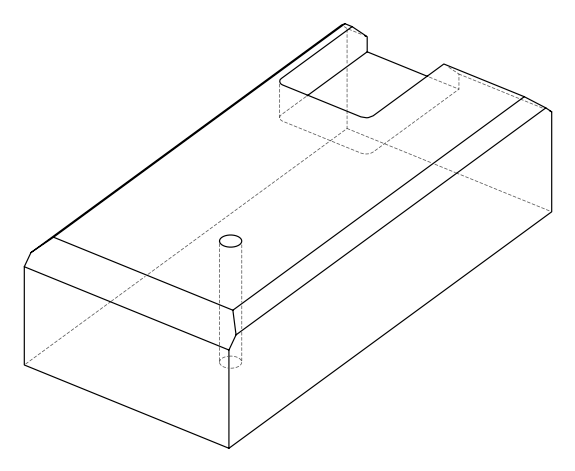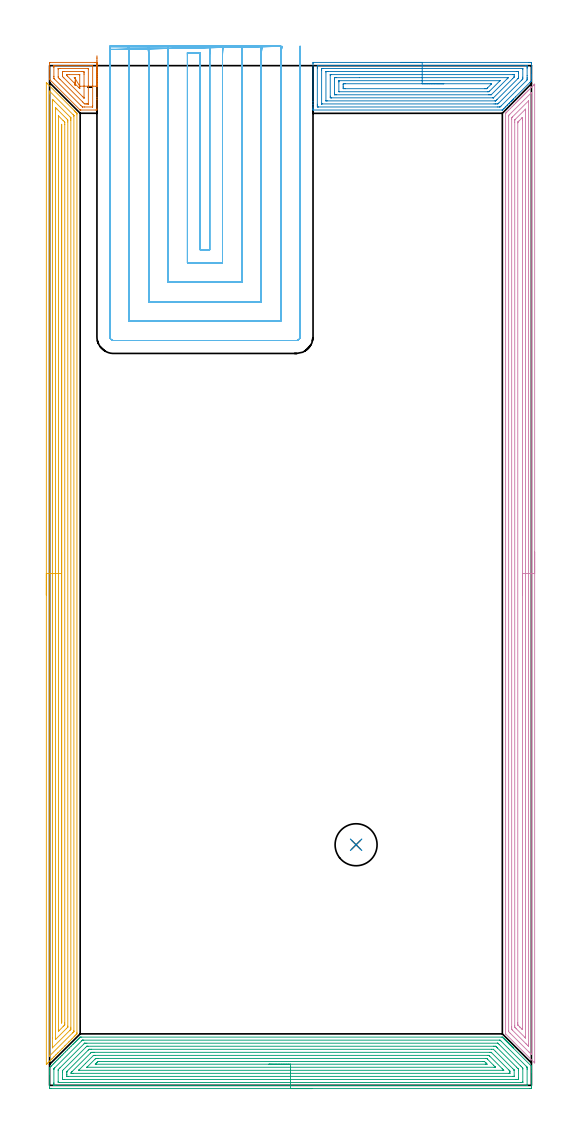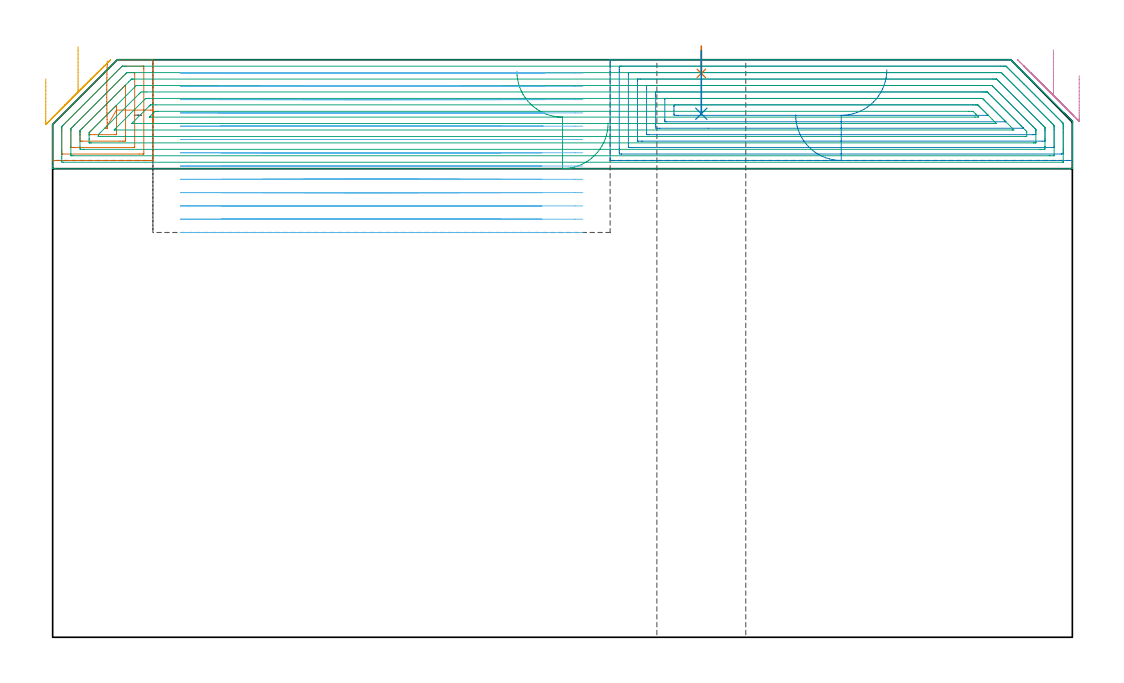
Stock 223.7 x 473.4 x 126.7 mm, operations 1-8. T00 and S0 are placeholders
(PLAN: 10 operations, 5 tool changes, 118.9 min)
(1 AREA_MILL | FG_CHAMFER_SURFACE | UGT0205_001 | 1.46 min | 7343 mm3)
(2 AREA_MILL_1 | FG_CHAMFER_SURFACE_1 | UGT0205_001 | 6.62 min | 26736 mm3)
(3 AREA_MILL_2 | FG_CHAMFER_SURFACE_2 | UGT0205_001 | 15.84 min | 63879 mm3)
(4 AREA_MILL_3 | FG_CHAMFER_SURFACE_3 | UGT0205_001 | 17.95 min | 39780 mm3)
(5 AREA_MILL_4 | FG_CHAMFER_SURFACE_4 | UGT0205_001 | 21.37 min | 44059 mm3)
(6 MILL_SLOT | SLOT_PARTIAL_RECTANGULAR | NXT0201_011 | Follow Part, ap 3, ae 75% | 54.36 min | 503028 mm3)
(7 SPOT_DRILL | STEP1HOLE | NXT0321_9005460120000 | 0.05 min | 178 mm3)
(8 DRILL_BLIND_HOLE_INTO_CENTER | STEP1HOLE | UGT0301_198 | 0.06 min | 368 mm3)
(9 GUN_DRILL_THROUGH_HOLE | STEP1HOLE | UGT0307_003 | 0.61 min | 4435 mm3)
(10 SPADE_DRILL_TO_ENLARGE_THROUGH_HOLE | STEP1HOLE | UGT0306_010 | 0.54 min | 32779 mm3)
(TOOL UGT0205_001 | Chamfer Mill 20 x 3 x 45 deg. | D20 FL50 Z2)
(TOOL NXT0201_011 | ENDMILL 12mm [2P460-1200-NA 1630] | D12 FL38 Z6)
(TOOL NXT0321_9005460120000 | NC Spot Drill, 142deg, 12mm, Carbide, Uncoated | D12 PA142 FL30 Z2)
(TOOL UGT0301_198 | Twist Drill 7.9 mm | D7.9 PA118 FL73 Z2)
(TOOL UGT0307_003 | Gun Drill 7 mm | D7 PA130 FL24 Z1)
(TOOL UGT0306_010 | Spade Drill 19.5mm | D19.5 PA132 FL10 Z2)
(OP 1 AREA_MILL)
G17 G21 G94 G90
T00 M6
G54
G17 G0 G90 X22. Y477.992 S1061 M3
G43 Z136.7 H0
Z115.645
G94 G1 Y477.349 Z115.056 F250.
Y476.657 Z114.525
Y475.921 Z114.056
Y475.147 Z113.653
Y474.341 Z113.319
Y473.509 Z113.057
Y472.658 Z112.868
Y471.793 Z112.754
Y470.921 Z112.716
Y470.05 Z112.754
Y469.185 Z112.868
Y468.333 Z113.057
Y467.501 Z113.319
Y466.695 Z113.653
Y465.921 Z114.056
Y465.185 Z114.525
Y464.493 Z115.056
Y463.85 Z115.645
Y458.556 Z120.937
Y457.683 Z121.817
Y453.263 Z126.237
X21.99 Y452.807 Z126.693
X21.564 Y452.8 Z126.7
X14.521
X14.198 Y452.806 Z126.692
X14.128 Y452.872 Z126.627
X14.113 Y452.886 Z126.613
X0.142 Y466.857 Z112.641
X0.063 Y466.938 Z112.558
X0.01 Y466.993 Z112.502
X0.005 Y467.041 Z112.456
X0. Y467.366 Z112.134
Y471.782 Z107.718
Y472.673 Z106.821
X0.001 Y474.437 Z105.057
X0.004 Y474.87 Z104.625
X0.007 Y474.89 Z104.605
X0.436 Y474.9 Z104.6
X21.146
X21.564 Y474.897 Z104.603
X21.993 Y474.891 Z104.605
X21.996 Y474.87 Z104.625
X21.999 Y474.437 Z105.058
X22. Y474. Z105.495
Y463.85 Z115.645
X21.562 Y463.852 Z115.648
X20. Y463.85 Z115.65
Y454.831 Z124.669
X19.997 Y454.633 Z124.867
X19.99 Y454.24 Z125.26
X19.985 Y454.22 Z125.28
X19.979 Y454.218 Z125.282
X19.955 Y454.216 Z125.284
X19.905 Y454.215 Z125.285
X19.803 Y454.214 Z125.286
X16.282
X15.402 Y454.215 Z125.285
X15.332
X15.283 Y454.218 Z125.282
X15.261 Y454.221 Z125.279
X15.212 Y454.25 Z125.25
X14.521 Y454.928 Z124.572
X2.197 Y467.253 Z112.247
X2.074 Y467.379 Z112.121
X2.034 Y467.424 Z112.076
X2.01 Y467.455 Z112.045
X2.007 Y467.478 Z112.022
X2.002 Y467.575 Z111.925
X2. Y468.261 Z111.239
Y468.458 Z111.042
Y472.673 Z106.827
Y472.869 Z106.631
X2.003 Y473.067 Z106.433
X2.01 Y473.46 Z106.04
X2.015 Y473.481 Z106.019
X2.021 Y473.482 Z106.018
X2.045 Y473.484 Z106.016
X2.095 Y473.485 Z106.015
X2.197 Y473.486 Z106.014
X18.992
X19.803 Y473.484 Z106.016
X19.875 Y473.483 Z106.017
X19.971 Y473.479 Z106.021
X19.99 Y473.447 Z106.053
X19.994 Y473.433 Z106.067
X19.999 Y473.359 Z106.141
X20. Y463.85 Z115.65
X18.
Y455.91 Z123.59
X17.997 Y455.7 Z123.8
X17.993 Y455.648 Z123.852
X17.991 Y455.639 Z123.861
X17.976 Y455.635 Z123.865
X17.91 Y455.633 Z123.867
X17.724 Y455.63 Z123.87
X17.443 Y455.629 Z123.871
X17.162
X16.559 Y455.632 Z123.868
X16.282 Y455.636 Z123.864
X16. Y455.91 Z123.59
X15.402 Y456.498 Z123.002
X4.838 Y467.062 Z112.438
X4.523 Y467.379 Z112.121
X4.207 Y467.702 Z111.798
X4.01 Y467.906 Z111.594
X4. Y468.261 Z111.239
Y471.79 Z107.71
X4.003 Y472. Z107.5
X4.007 Y472.052 Z107.448
X4.009 Y472.061 Z107.439
X4.024 Y472.065 Z107.435
X4.09 Y472.068 Z107.432
X4.277 Y472.07 Z107.43
X4.557 Y472.071 Z107.429
X4.838 Y472.072 Z107.428
X17.763 Y472.071 Z107.429
X17.908 Y472.07 Z107.43
X17.949 Y472.068 Z107.432
X17.986 Y472.065 Z107.435
X17.991 Y471.995 Z107.505
X17.999 Y471.834 Z107.666
X18. Y463.85 Z115.65
X16.
X15.999 Y458.556 Z120.944
X15.997 Y458.438 Z121.062
X15.992 Y458.379 Z121.121
X15.99 Y458.371 Z121.129
X15.983 Y458.376 Z121.124
X15.795 Y458.556 Z120.944
X15.402 Y458.947 Z120.553
X6.598 Y467.751 Z111.749
X6.095 Y468.261 Z111.239
X6.023 Y468.337 Z111.163
X6.01 Y468.412 Z111.088
X6.006 Y468.561 Z110.939
X6.001 Y468.86 Z110.64
X6. Y469.144 Z110.356
Y469.426 Z110.074
X6.003 Y470.026 Z109.474
X6.008 Y470.617 Z108.883
X6.016 Y470.651 Z108.849
X6.048 Y470.653 Z108.847
X6.126 Y470.655 Z108.845
X6.283 Y470.657 Z108.843
X6.598
X14.772
X15.402 Y470.654 Z108.846
X15.659 Y470.65 Z108.85
X15.99 Y470.638 Z108.862
X15.998 Y470.311 Z109.189
X15.999 Y470.026 Z109.474
X16. Y469.426 Z110.074
Y463.85 Z115.65
X14.
Y463.49 Z116.01
Y462.968 Z116.532
X13.998 Y462.844 Z116.656
X13.996 Y462.823 Z116.677
X13.994 Y462.817 Z116.683
X13.972 Y462.835 Z116.665
X13.832 Y462.968 Z116.532
X13.641 Y463.157 Z116.343
X8.359 Y468.441 Z111.059
X8.017 Y468.793 Z110.707
X8.01 Y469.144 Z110.356
Y469.227 Z110.273
X8.161 Y469.237 Z110.263
X8.261 Y469.242 Z110.258
X8.359 Y469.243 Z110.257
X9.14
X13.74 Y469.242 Z110.258
X13.939 Y469.238 Z110.262
X13.988 Y469.236 Z110.264
X13.992 Y469.225 Z110.275
X13.997 Y469.195 Z110.305
X13.999 Y469.144 Z110.356
X14. Y463.85 Z115.65
X11.99 Y467.269 Z112.231
X11.88 Y467.368 Z112.132
X11.869 Y467.379 Z112.121
X11.439 Y467.822 Z111.678
X11.88 Y467.826 Z111.674
X11.944 Y467.824 Z111.676
X11.978 Y467.822 Z111.678
X11.99 Y467.805 Z111.695
X11.993 Y467.739 Z111.761
X11.996 Y467.499 Z112.001
X11.994 Y467.379 Z112.121
X11.99 Y467.269 Z112.231
X11.967 Y466.68 Z112.874
X11.945 Y466.149 Z113.566
X11.927 Y465.68 Z114.301
X11.911 Y465.278 Z115.075
X11.898 Y464.944 Z115.881
X11.887 Y464.681 Z116.713
X11.88 Y464.492 Z117.564
X11.875 Y464.378 Z118.429
X11.874 Y464.34 Z119.301
X11.875 Y464.378 Z120.172
X11.88 Y464.491 Z121.037
X11.887 Y464.679 Z121.889
X11.898 Y464.941 Z122.721
X11.911 Y465.274 Z123.527
X11.927 Y465.677 Z124.301
X11.945 Y466.145 Z125.037
X11.966 Y466.675 Z125.729
X11.99 Y467.264 Z126.373
G0 Z136.7
M5
M2
(OP 2 AREA_MILL_1)
G17 G21 G94 G90
T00 M6
G54
G17 G0 G90 X163. Y474.9 S1061 M3
G43 Z136.7 H0
Z114.6
G94 G1 X163.038 Z113.728 F250.
X163.152 Z112.863
X163.341 Z112.012
X163.603 Z111.18
X163.937 Z110.374
X164.34 Z109.6
X164.809 Z108.864
X165.34 Z108.172
X165.929 Z107.529
X166.572 Z106.94
X167.264 Z106.408
X168. Z105.94
X168.774 Z105.537
X169.58 Z105.203
X170.412 Z104.941
X171.264 Z104.752
X172.128 Z104.638
X173. Z104.6
X222.602
X223.071 Y474.899 Z104.601
X223.535 Y474.895 Z104.603
X223.69 Y474.892 Z104.606
X223.7 Y474.437 Z105.06
Y469.144 Z110.351
Y468.62 Z110.877
Y468.261 Z111.235
Y467.738 Z111.758
Y467.379 Z112.115
Y466.3 Z113.197
X223.667 Y466.267 Z113.232
X223.457 Y466.056 Z113.44
X223.071 Y465.671 Z113.828
X216.285 Y458.884 Z120.615
X215.37 Y457.968 Z121.529
X215.322 Y457.922 Z121.577
X215.124 Y457.723 Z121.776
X215.075 Y457.674 Z121.823
X215.024 Y457.624 Z121.875
X214.834 Y457.433 Z122.066
X214.781 Y457.38 Z122.117
X214.726 Y457.325 Z122.174
X214.543 Y457.143 Z122.356
X214.487 Y457.086 Z122.411
X214.428 Y457.027 Z122.472
X214.253 Y456.853 Z122.646
X214.193 Y456.792 Z122.705
X213.52 Y456.12 Z123.38
X213.311 Y455.91 Z123.587
X212.672 Y455.272 Z124.228
X212.64 Y455.239 Z124.26
X212.429 Y455.027 Z124.469
X211.823 Y454.423 Z125.076
X211.746 Y454.345 Z125.154
X211.547 Y454.145 Z125.351
X210.975 Y453.575 Z125.925
X210.851 Y453.451 Z126.048
X210.665 Y453.263 Z126.233
X210.201 Y452.801 Z126.698
X210.199
X210.183 Y452.8 Z126.7
X122.482
X122.307 Y452.803 Z126.688
X122.3 Y452.809 Z126.682
Y453.177 Z126.323
Y453.427 Z126.072
Y454.145 Z125.35
Y455.386 Z124.111
Y456.792 Z122.704
Y474.437 Z105.06
X122.303 Y474.701 Z104.796
X122.31 Y474.892 Z104.606
X122.503 Y474.899 Z104.599
X173. Y474.9 Z104.6
Y473.486 Z106.014
X221.283 Y473.485 Z106.015
X221.354
X221.663 Y473.479 Z106.021
X221.69 Y473.378 Z106.122
X221.697 Y473.147 Z106.353
X221.699 Y472.673 Z106.827
X221.7 Y472.261 Z107.239
Y468.732 Z110.768
Y467.85 Z111.65
X221.697 Y467.379 Z112.121
X221.692 Y466.975 Z112.525
X221.678 Y466.74 Z112.76
X221.445 Y466.497 Z113.003
X221.365 Y466.416 Z113.084
X209.659 Y454.71 Z124.79
X209.372 Y454.428 Z125.072
X209.168 Y454.229 Z125.271
X208.765 Y454.217 Z125.283
X208.694 Y454.216 Z125.284
X207.871 Y454.214 Z125.286
X124.717 Y454.215 Z125.285
X124.646
X124.337 Y454.221 Z125.279
X124.31 Y454.322 Z125.178
X124.303 Y454.553 Z124.947
X124.301 Y455.027 Z124.473
X124.3 Y455.439 Z124.061
Y472.202 Z107.298
X124.301 Y472.673 Z106.827
X124.304 Y473.08 Z106.42
X124.315 Y473.479 Z106.021
X124.717 Y473.485 Z106.015
X124.788
X173. Y473.486 Z106.014
Y472.072 Z107.428
X219.495 Y472.071 Z107.429
X219.59 Y472.07 Z107.43
X219.665 Y472.067 Z107.433
X219.682 Y472.065 Z107.435
X219.69 Y472.049 Z107.451
X219.694 Y471.993 Z107.507
X219.699 Y471.79 Z107.71
Y468.06 Z111.44
X219.69 Y467.379 Z112.121
X219.682 Y467.194 Z112.306
X219.495 Y466.997 Z112.503
X219.244 Y466.744 Z112.756
X218.998 Y466.497 Z113.003
X208.586 Y456.086 Z123.414
X208.407 Y455.91 Z123.59
X208.136 Y455.648 Z123.852
X207.871 Y455.636 Z123.864
X207.26 Y455.63 Z123.87
X206.977 Y455.629 Z123.871
X206.368 Y455.628 Z123.872
X126.505 Y455.629 Z123.871
X126.41 Y455.63 Z123.87
X126.335 Y455.633 Z123.867
X126.318 Y455.635 Z123.865
X126.31 Y455.651 Z123.849
X126.306 Y455.707 Z123.793
X126.301 Y455.91 Z123.59
X126.3 Y471.111 Z108.389
X126.301 Y471.79 Z107.71
X126.304 Y471.99 Z107.51
X126.309 Y472.055 Z107.445
X126.364 Y472.065 Z107.435
X126.505 Y472.067 Z107.433
X127.115 Y472.071 Z107.429
X173. Y472.072 Z107.428
Y470.657 Z108.843
X217.067
X217.562 Y470.653 Z108.847
X217.676 Y470.65 Z108.85
X217.69 Y470.648 Z108.852
X217.693 Y470.626 Z108.874
X217.697 Y470.573 Z108.927
X217.699 Y470.465 Z109.035
X217.7 Y470.032 Z109.468
Y468.268 Z111.232
X217.697 Y467.823 Z111.677
X217.693 Y467.714 Z111.786
X217.69 Y467.661 Z111.839
X217.666 Y467.627 Z111.873
X217.565 Y467.519 Z111.981
X217.429 Y467.379 Z112.121
X207.726 Y457.674 Z121.826
X207.353 Y457.303 Z122.197
X207.226 Y457.178 Z122.322
X207.123 Y457.08 Z122.42
X207.091 Y457.052 Z122.448
X207.056 Y457.049 Z122.451
X206.977 Y457.046 Z122.454
X206.722 Y457.043 Z122.457
X128.933
X128.438 Y457.047 Z122.453
X128.324 Y457.05 Z122.45
X128.31 Y457.052 Z122.448
X128.307 Y457.074 Z122.426
X128.303 Y457.127 Z122.373
X128.301 Y457.235 Z122.265
Y470.464 Z109.036
X128.303 Y470.573 Z108.927
X128.307 Y470.628 Z108.872
X128.309 Y470.649 Z108.851
X128.336 Y470.65 Z108.85
X128.551 Y470.654 Z108.846
X129.188 Y470.657 Z108.843
X129.442
X173.
Y469.243 Z110.257
X215.024
X215.125 Y469.242 Z110.258
X215.327 Y469.239 Z110.261
X215.69 Y469.232 Z110.268
X215.692 Y469.144 Z110.356
X215.697 Y468.479 Z111.021
X215.693 Y468.261 Z111.239
X215.687 Y468.097 Z111.403
X215.581 Y467.986 Z111.514
X215.445 Y467.846 Z111.654
X215.024 Y467.422 Z112.078
X206.12 Y458.519 Z120.981
X206.083 Y458.485 Z121.015
X206.053 Y458.464 Z121.036
X206.032 Y458.461 Z121.039
X205.983 Y458.459 Z121.041
X205.884 Y458.457 Z121.043
X205.686
X130.976
X130.875 Y458.458 Z121.042
X130.674 Y458.461 Z121.039
X130.31 Y458.468 Z121.032
X130.308 Y458.556 Z120.944
X130.301 Y459.223 Z120.277
X130.3 Y468.928 Z110.572
X130.303 Y469.144 Z110.356
X130.307 Y469.226 Z110.274
X130.308 Y469.232 Z110.268
X130.332 Y469.236 Z110.264
X130.438 Y469.24 Z110.26
X130.572 Y469.242 Z110.258
X130.774 Y469.243 Z110.257
X130.875
X173.
Y467.829 Z111.671
X212.78
X212.873 Y467.827 Z111.673
X212.908 Y467.826 Z111.674
X212.95 Y467.823 Z111.677
X212.934 Y467.793 Z111.707
X212.877 Y467.733 Z111.767
X212.531 Y467.379 Z112.121
X212.437 Y467.285 Z112.215
X205.189 Y460.038 Z119.462
X205.062 Y459.918 Z119.582
X205.019 Y459.879 Z119.621
X204.969 Y459.877 Z119.623
X204.748 Y459.873 Z119.627
X204.294 Y459.872 Z119.628
X203.856 Y459.871 Z119.629
X133.22
X132.764 Y459.872 Z119.628
X132.322 Y459.876 Z119.624
X132.31 Y459.878 Z119.622
X132.304 Y459.893 Z119.607
X132.301 Y460.321 Z119.179
X132.3 Y460.779 Z118.721
X132.301 Y466.953 Z112.547
X132.307 Y467.379 Z112.121
X132.316 Y467.822 Z111.678
X132.764 Y467.826 Z111.674
X133.203 Y467.828 Z111.672
X143.822 Y467.829 Z111.671
X173.
Y466.415 Z113.085
X208.849 Y466.414 Z113.086
X209.049 Y466.412 Z113.088
X209.097 Y466.409 Z113.091
X209.101 Y466.408 Z113.092
X209.1 Y466.403 Z113.097
X209.083 Y466.383 Z113.117
X208.984 Y466.281 Z113.219
X208.869 Y466.166 Z113.334
X204.294 Y461.593 Z117.907
X204.095 Y461.4 Z118.1
X203.994 Y461.304 Z118.196
X203.805 Y461.292 Z118.208
X203.4 Y461.287 Z118.213
X203.317 Y461.286 Z118.214
X134.553
X134.468
X134.357 Y461.29 Z118.21
X134.31 Y461.292 Z118.208
X134.305 Y461.319 Z118.181
X134.303 Y461.35 Z118.15
X134.3 Y461.452 Z118.048
Y465.863 Z113.637
X134.302 Y466.113 Z113.387
X134.306 Y466.279 Z113.221
X134.31 Y466.405 Z113.095
X134.351 Y466.408 Z113.092
X134.553 Y466.413 Z113.087
X134.636 Y466.414 Z113.086
X173. Y466.415 Z113.085
Y465.001 Z114.499
X204.918 Y465. Z114.5
X205.143 Y464.997 Z114.503
X205.189 Y464.995 Z114.505
X205.232 Y464.99 Z114.51
X205.21 Y464.963 Z114.537
X205.189 Y464.937 Z114.563
X203.31 Y463.057 Z116.443
X203.219 Y462.968 Z116.532
X202.977 Y462.736 Z116.764
X202.937 Y462.706 Z116.794
X202.868 Y462.703 Z116.797
X202.776 Y462.701 Z116.799
X202.506 Y462.7 Z116.8
X201.884
X137.235
X136.609 Y462.703 Z116.797
X136.341 Y462.707 Z116.793
X136.306 Y462.968 Z116.532
X136.302 Y463.006 Z116.494
X136.3 Y463.89 Z115.61
X136.303 Y464.732 Z114.768
X136.304 Y464.768 Z114.732
X136.341 Y464.993 Z114.507
X136.965 Y464.999 Z114.501
X137.235 Y465. Z114.5
X173. Y465.001 Z114.499
X173.872 Z114.538
X174.737 Z114.651
X175.588 Z114.84
X176.42 Z115.103
X177.226 Z115.436
X178. Z115.839
X178.736 Z116.308
X179.428 Z116.839
X180.071 Z117.428
X180.66 Z118.072
X181.192 Z118.764
X181.66 Z119.499
X182.063 Z120.273
X182.397 Z121.079
X182.659 Z121.911
X182.848 Z122.763
X182.962 Z123.628
X183. Z124.499
G0 Z136.7
M5
M2
(OP 3 AREA_MILL_2)
G17 G21 G94 G90
T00 M6
G54
G17 G0 G90 X121.85 Y-1.5 S1061 M3
G43 Z136.7 H0
Z112.8
G94 G1 X121.812 Z111.928 F250.
X121.698 Z111.064
X121.509 Z110.212
X121.247 Z109.38
X120.913 Z108.574
X120.51 Z107.8
X120.042 Z107.064
X119.51 Z106.372
X118.921 Z105.729
X118.278 Z105.14
X117.586 Z104.608
X116.85 Z104.14
X116.076 Z103.737
X115.27 Z103.403
X114.438 Z103.141
X113.587 Z102.952
X112.722 Z102.838
X111.85 Z102.8
X0.619
X0.147 Y-1.495 Z102.803
X0.009 Y-1.492 Z102.806
X0. Y-1.028 Z103.269
Y5.152 Z109.447
Y5.695 Z109.992
Y6.035 Z110.331
Y6.578 Z110.874
Y6.918 Z111.213
Y7.903 Z112.203
X0.01 Y8.203 Z112.502
X0.047 Y8.243 Z112.541
X0.172 Y8.372 Z112.671
X0.619 Y8.821 Z113.117
X0.776 Y8.978 Z113.273
X1.066 Y9.266 Z113.566
X1.659 Y9.861 Z114.157
X1.949 Y10.149 Z114.449
X1.959 Y10.159 Z114.459
X2.542 Y10.744 Z115.04
X2.897 Y11.097 Z115.397
X3.425 Y11.627 Z115.924
X4.016 Y12.216 Z116.515
X4.193 Y12.394 Z116.691
X4.309 Y12.51 Z116.807
X4.899 Y13.099 Z117.398
X5.086 Y13.287 Z117.585
X5.192 Y13.393 Z117.69
X5.782 Y13.982 Z118.281
X6.426 Y14.627 Z118.926
X7.32 Y15.52 Z119.819
X8.213 Y16.414 Z120.713
X9.107 Y17.307 Z121.606
X10. Y18.2 Z122.5
X10.784 Y18.985 Z123.283
X10.893 Y19.095 Z123.391
X11.235 Y19.435 Z123.735
X11.438 Y19.638 Z123.937
X11.667 Y19.868 Z124.166
X11.787 Y19.989 Z124.285
X11.961 Y20.162 Z124.46
X12.233 Y20.434 Z124.732
X12.401 Y20.604 Z124.898
X12.568 Y20.769 Z125.066
X12.68 Y20.881 Z125.179
X12.842 Y21.045 Z125.34
X13.004 Y21.205 Z125.503
X13.127 Y21.328 Z125.626
X13.284 Y21.487 Z125.782
X13.44 Y21.641 Z125.939
X13.574 Y21.775 Z126.072
X13.726 Y21.928 Z126.223
X13.876 Y22.078 Z126.375
X14.02 Y22.221 Z126.519
X14.169 Y22.369 Z126.665
X14.197 Y22.394 Z126.688
X14.211 Y22.402 Z126.695
X14.914 Y22.4 Z126.7
X209.68
X210.196 Y22.397 Z126.684
X210.226 Y22.375 Z126.671
X210.231 Y22.369 Z126.667
X210.573 Y22.028 Z126.326
X210.674 Y21.928 Z126.224
X210.769 Y21.831 Z126.131
X210.871 Y21.729 Z126.029
X210.968 Y21.634 Z125.93
X211.06 Y21.54 Z125.84
X211.169 Y21.431 Z125.731
X211.262 Y21.339 Z125.635
X211.351 Y21.249 Z125.549
X211.466 Y21.134 Z125.433
X211.557 Y21.045 Z125.341
X211.642 Y20.958 Z125.258
X211.764 Y20.836 Z125.135
X211.851 Y20.751 Z125.047
X211.933 Y20.667 Z124.967
X212.062 Y20.538 Z124.837
X212.145 Y20.456 Z124.753
X212.224 Y20.377 Z124.676
X212.36 Y20.24 Z124.54
X212.44 Y20.162 Z124.458
X212.515 Y20.086 Z124.385
X212.658 Y19.943 Z124.242
X212.734 Y19.868 Z124.164
X212.806 Y19.795 Z124.094
X212.956 Y19.645 Z123.944
X213.028 Y19.574 Z123.87
X213.097 Y19.504 Z123.803
X213.253 Y19.347 Z123.646
X213.322 Y19.279 Z123.576
X213.387 Y19.213 Z123.512
X213.551 Y19.049 Z123.348
X213.617 Y18.985 Z123.281
X213.678 Y18.922 Z123.221
X213.849 Y18.751 Z123.05
X213.911 Y18.691 Z122.987
X213.969 Y18.631 Z122.93
X214.147 Y18.454 Z122.753
X214.205 Y18.396 Z122.693
X214.26 Y18.34 Z122.639
X214.445 Y18.156 Z122.455
X214.499 Y18.102 Z122.399
X214.551 Y18.049 Z122.348
X214.742 Y17.858 Z122.157
X214.794 Y17.808 Z122.105
X214.842 Y17.758 Z122.057
X215.04 Y17.56 Z121.859
X215.088 Y17.513 Z121.81
X215.133 Y17.468 Z121.767
X215.338 Y17.262 Z121.561
X215.382 Y17.219 Z121.516
X215.424 Y17.177 Z121.476
X223.622 Y8.978 Z113.278
X223.677 Y8.921 Z113.221
X223.699 Y8.89 Z113.188
X223.7 Y8.684 Z112.982
Y8.615 Z112.914
Y7.801 Z112.096
Y6.578 Z110.874
Y6.035 Z110.329
Y-0.417 Z103.881
X223.695 Y-1.028 Z103.269
X223.691 Y-1.492 Z102.806
X223.553 Y-1.495 Z102.803
X223.081 Y-1.5 Z102.8
X111.85
Y-0.086 Z104.214
X2.406 Y-0.085 Z104.215
X2.345
X2.023 Y-0.079 Z104.221
X2.01 Y0.025 Z104.325
X2.003 Y0.253 Z104.553
X2.001 Y0.738 Z105.038
X2. Y1.139 Z105.439
Y7.319 Z111.619
X2.003 Y7.56 Z111.86
X2.007 Y7.681 Z111.981
X2.01 Y7.739 Z112.039
X2.062 Y7.801 Z112.101
X2.229 Y7.976 Z112.276
X2.406 Y8.156 Z112.456
X14.914 Y20.664 Z124.964
X15.107 Y20.854 Z125.154
X15.211 Y20.952 Z125.252
X15.24 Y20.978 Z125.278
X15.287 Y20.981 Z125.281
X15.391 Y20.983 Z125.283
X15.807 Y20.986 Z125.286
X15.867
X208.847 Y20.985 Z125.285
X209.054 Y20.981 Z125.281
X209.154 Y20.979 Z125.279
X209.357 Y20.783 Z125.083
X209.68 Y20.469 Z124.769
X213.076 Y17.075 Z121.375
X221.294 Y8.855 Z113.155
X221.462 Y8.684 Z112.984
X221.626 Y8.512 Z112.812
X221.69 Y8.431 Z112.731
X221.694 Y8.383 Z112.683
X221.698 Y8.285 Z112.585
X221.7 Y7.801 Z112.101
Y7.4 Z111.7
X221.699 Y0.338 Z104.638
X221.691 Y-0.064 Z104.236
X221.688 Y-0.08 Z104.22
X221.683 Y-0.082 Z104.218
X221.659 Y-0.084 Z104.216
X221.607 Y-0.085 Z104.215
X221.502 Y-0.086 Z104.214
X111.85
Y1.328 Z105.628
X4.488 Y1.329 Z105.629
X4.193 Y1.33 Z105.63
X4.094 Y1.332 Z105.632
X4.024 Y1.335 Z105.635
X4.01 Y1.431 Z105.731
X4.005 Y1.621 Z105.921
X4.001 Y1.81 Z106.11
Y6.918 Z111.218
X4.003 Y7.106 Z111.406
X4.01 Y7.297 Z111.597
X4.193 Y7.49 Z111.79
X4.791 Y8.092 Z112.392
X15.979 Y19.279 Z123.579
X16.22 Y19.517 Z123.817
X16.259 Y19.552 Z123.852
X16.275 Y19.564 Z123.864
X16.307 Y19.567 Z123.867
X16.407 Y19.57 Z123.87
X16.701 Y19.571 Z123.871
X17.298
X207.893
X207.991 Y19.57 Z123.87
X208.07 Y19.567 Z123.867
X208.118 Y19.565 Z123.865
X208.151 Y19.538 Z123.838
X208.417 Y19.279 Z123.579
X208.786 Y18.914 Z123.214
X218.614 Y9.087 Z113.387
X219.015 Y8.684 Z112.984
X219.507 Y8.185 Z112.485
X219.69 Y7.989 Z112.289
X219.695 Y7.801 Z112.101
X219.699 Y7.612 Z111.912
Y1.621 Z105.921
X219.697 Y1.433 Z105.733
X219.69 Y1.368 Z105.668
X219.683 Y1.335 Z105.635
X219.654 Y1.334 Z105.634
X219.507 Y1.331 Z105.631
X218.909 Y1.329 Z105.629
X218.614
X111.85 Y1.328 Z105.628
Y2.743 Z107.043
X6.873
X6.63 Y2.744 Z107.044
X6.126 Y2.749 Z107.049
X6.01 Y2.751 Z107.051
X6.006 Y2.952 Z107.252
X6. Y3.366 Z107.666
Y6.015 Z110.315
X6.001 Y6.467 Z110.767
X6.003 Y6.682 Z110.982
X6.006 Y6.79 Z111.09
X6.01 Y6.842 Z111.142
X6.029 Y6.869 Z111.169
X6.072 Y6.918 Z111.218
X6.468 Y7.318 Z111.618
X16.701 Y17.552 Z121.852
X17.128 Y17.974 Z122.274
X17.288 Y18.128 Z122.428
X17.314 Y18.15 Z122.45
X17.35 Y18.153 Z122.453
X17.431 Y18.155 Z122.455
X17.594 Y18.157 Z122.457
X17.836
X206.106
X206.349 Y18.156 Z122.456
X206.999 Y18.152 Z122.452
X207.087 Y18.15 Z122.45
X207.18 Y18.062 Z122.362
X207.368 Y17.879 Z122.179
X207.738 Y17.513 Z121.813
X207.893 Y17.359 Z121.659
X216.827 Y8.424 Z112.724
X217.443 Y7.801 Z112.101
X217.646 Y7.593 Z111.893
X217.69 Y7.53 Z111.83
X217.693 Y7.477 Z111.777
X217.697 Y7.37 Z111.67
X217.7 Y6.939 Z111.239
Y3.407 Z107.707
Y3.387 Z107.687
X217.691 Y2.955 Z107.255
X217.686 Y2.75 Z107.05
X217.474 Y2.747 Z107.047
X216.827 Y2.743 Z107.043
X216.585
X111.85
Y4.157 Z108.457
X8.546
X8.318 Y4.158 Z108.458
X8.166 Y4.16 Z108.46
X8.045 Y4.164 Z108.464
X8.009 Y4.169 Z108.469
X8.007 Y4.177 Z108.477
X8.004 Y4.27 Z108.57
X8. Y4.921 Z109.221
Y5.152 Z109.452
Y5.804 Z110.104
X8.002 Y6.035 Z110.335
X8.008 Y6.361 Z110.661
X8.01 Y6.4 Z110.7
X8.031 Y6.425 Z110.725
X8.072 Y6.471 Z110.771
X8.144 Y6.545 Z110.845
X17.913 Y16.315 Z120.615
X18.232 Y16.63 Z120.93
X18.32 Y16.713 Z121.013
X18.344 Y16.734 Z121.034
X18.379 Y16.737 Z121.037
X18.487 Y16.74 Z121.04
X19.267 Y16.743 Z121.043
X19.381
X205.213
X205.997 Y16.738 Z121.038
X206.044 Y16.736 Z121.036
X206.106 Y16.689 Z120.989
X206.168 Y16.63 Z120.93
X206.999 Y15.802 Z120.102
X215.04 Y7.762 Z112.062
X215.461 Y7.336 Z111.636
X215.667 Y7.124 Z111.424
X215.69 Y7.099 Z111.399
X215.694 Y7.068 Z111.368
X215.698 Y7.011 Z111.311
X215.699 Y6.918 Z111.218
Y4.27 Z108.57
X215.697 Y4.188 Z108.488
X215.694 Y4.169 Z108.469
X215.692 Y4.164 Z108.464
X215.648 Y4.162 Z108.462
X215.496 Y4.159 Z108.459
X215.268 Y4.157 Z108.457
X215.154
X111.85
Y5.571 Z109.871
X10.916
X10.447 Y5.572 Z109.872
X10.018 Y5.576 Z109.876
X10.01 Y5.578 Z109.878
X10.004 Y5.59 Z109.89
X10.01 Y5.885 Z110.185
X10.026 Y5.966 Z110.266
X10.09 Y6.035 Z110.335
X10.265 Y6.215 Z110.515
X10.447 Y6.399 Z110.699
X18.914 Y14.865 Z119.165
X19.148 Y15.095 Z119.395
X19.381 Y15.322 Z119.622
X19.808 Y15.326 Z119.626
X20.274 Y15.328 Z119.628
X20.698 Y15.329 Z119.629
X204.319
X204.744 Y15.327 Z119.627
X204.977 Y15.323 Z119.623
X205.003 Y15.322 Z119.622
X205.037 Y15.303 Z119.603
X205.115 Y15.231 Z119.531
X205.213 Y15.139 Z119.439
X213.253 Y7.098 Z111.398
X213.43 Y6.918 Z111.218
X213.602 Y6.738 Z111.038
X213.69 Y6.64 Z110.94
X213.694 Y6.587 Z110.887
X213.698 Y6.479 Z110.779
X213.697 Y6.035 Z110.335
X213.692 Y5.602 Z109.902
X213.685 Y5.578 Z109.878
X213.663 Y5.576 Z109.876
X213.606 Y5.573 Z109.873
X213.488 Y5.572 Z109.872
X213.253 Y5.571 Z109.871
X111.85
Y6.985 Z111.285
X13.952
X13.669 Y6.987 Z111.287
X13.527 Y6.991 Z111.291
X13.502 Y6.992 Z111.292
X13.503 Y6.996 Z111.296
X13.521 Y7.017 Z111.317
X13.717 Y7.218 Z111.518
X16.701 Y10.204 Z114.504
X20.274 Y13.775 Z118.075
X20.381 Y13.876 Z118.176
X20.408 Y13.899 Z118.199
X20.447 Y13.908 Z118.208
X20.549 Y13.91 Z118.21
X20.755 Y13.913 Z118.213
X21.168 Y13.915 Z118.215
X21.236
X203.494
X203.906 Y13.912 Z118.212
X203.957 Y13.91 Z118.21
X203.978 Y13.908 Z118.208
X204.015 Y13.876 Z118.176
X204.152 Y13.746 Z118.046
X204.319 Y13.583 Z117.883
X210.101 Y7.801 Z112.101
X210.573 Y7.326 Z111.626
X210.8 Y7.091 Z111.391
X210.878 Y6.992 Z111.292
X210.573 Y6.987 Z111.287
X210.505 Y6.986 Z111.286
X111.85 Y6.985 Z111.285
Y8.4 Z112.7
X17.594
X17.397 Y8.403 Z112.703
X17.365 Y8.405 Z112.705
X17.364 Y8.406 Z112.706
X17.374 Y8.42 Z112.72
X17.417 Y8.468 Z112.768
X17.612 Y8.666 Z112.966
X21.162 Y12.216 Z116.516
X21.347 Y12.397 Z116.697
X21.414 Y12.46 Z116.76
X21.443 Y12.485 Z116.785
X21.473 Y12.493 Z116.793
X21.776 Y12.498 Z116.798
X22.061 Y12.499 Z116.799
X22.667 Y12.5 Z116.8
X202.532
X202.82 Y12.498 Z116.798
X202.902 Y12.496 Z116.796
X202.948 Y12.493 Z116.793
X202.969 Y12.475 Z116.775
X203.06 Y12.389 Z116.689
X203.237 Y12.216 Z116.516
X203.426 Y12.028 Z116.328
X206.106 Y9.347 Z113.647
X206.768 Y8.684 Z112.984
X206.999 Y8.45 Z112.75
X207.034 Y8.407 Z112.707
X207.032 Y8.406 Z112.706
X206.999 Y8.405 Z112.705
X206.393 Y8.4 Z112.7
X111.85
Y9.814 Z114.114
X21.811
X21.474 Y9.816 Z114.116
X21.242 Y9.82 Z114.12
X21.229 Y9.822 Z114.122
X21.236 Y9.832 Z114.132
X21.264 Y9.865 Z114.165
X21.314 Y9.917 Z114.217
X21.385 Y9.989 Z114.289
X21.953 Y10.557 Z114.857
X22.061 Y10.665 Z114.965
X22.401 Y10.997 Z115.297
X22.481 Y11.073 Z115.373
X22.633 Y11.079 Z115.379
X22.955 Y11.084 Z115.384
X23.205 Y11.086 Z115.386
X200.996
X201.639 Y11.082 Z115.382
X201.896 Y11.079 Z115.379
X202.532 Y10.471 Z114.771
X202.553 Y10.45 Z114.75
X203.169 Y9.821 Z114.121
X202.532 Y9.816 Z114.116
X202.282 Y9.814 Z114.114
X111.85
X110.978 Z114.152
X110.114 Z114.266
X109.262 Z114.454
X108.43 Z114.717
X107.624 Z115.051
X106.85 Z115.453
X106.114 Z115.922
X105.422 Z116.453
X104.779 Z117.043
X104.19 Z117.686
X103.659 Z118.378
X103.19 Z119.114
X102.787 Z119.888
X102.453 Z120.694
X102.191 Z121.526
X102.002 Z122.377
X101.888 Z123.242
X101.85 Z124.114
G0 Z136.7
M5
M2
(OP 4 AREA_MILL_3)
G17 G21 G94 G90
T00 M6
G54
G17 G0 G90 X225.2 Y247.6 S1061 M3
G43 Z136.7 H0
Z123.2
G94 G1 Y247.562 Z122.328 F250.
Y247.448 Z121.464
Y247.259 Z120.612
Y246.997 Z119.78
Y246.663 Z118.974
Y246.26 Z118.2
Y245.792 Z117.464
Y245.26 Z116.772
Y244.671 Z116.129
Y244.028 Z115.54
Y243.336 Z115.008
Y242.6 Z114.54
Y241.826 Z114.137
Y241.02 Z113.803
Y240.188 Z113.541
Y239.337 Z113.352
Y238.472 Z113.238
Y237.6 Z113.2
Y10.93
X225.199 Y10.577 Z113.201
X225.198 Y10.531 Z113.202
X225.191 Y10.414 Z113.205
X225.107 Y10.495 Z113.291
X225.022 Y10.577 Z113.376
X211.702 Y23.898 Z126.697
X211.701 Y23.901 Z126.698
X211.7 Y23.907 Z126.7
Y451.293
X211.701 Y451.299 Z126.698
X211.702 Y451.302 Z126.697
X212.237 Y451.838 Z126.16
X212.956 Y452.557 Z125.443
X213.125 Y452.726 Z125.272
X213.85 Y453.45 Z124.549
X214.012 Y453.614 Z124.385
X214.744 Y454.344 Z123.655
X214.9 Y454.501 Z123.497
X215.344 Y454.944 Z123.056
X215.637 Y455.238 Z122.761
X215.787 Y455.389 Z122.609
X216.223 Y455.823 Z122.177
X216.531 Y456.132 Z121.868
X216.675 Y456.277 Z121.722
X217.093 Y456.693 Z121.307
X217.119 Y456.719 Z121.281
X217.425 Y457.025 Z120.974
X217.562 Y457.164 Z120.834
X217.962 Y457.562 Z120.438
X218.052 Y457.652 Z120.348
X218.319 Y457.919 Z120.08
X218.45 Y458.052 Z119.946
X218.832 Y458.432 Z119.568
X218.959 Y458.559 Z119.441
X219.212 Y458.813 Z119.186
X219.338 Y458.939 Z119.059
X219.701 Y459.301 Z118.699
X219.865 Y459.465 Z118.535
X220.106 Y459.707 Z118.292
X220.225 Y459.827 Z118.171
X220.571 Y460.171 Z117.829
X220.771 Y460.371 Z117.628
X221. Y460.601 Z117.398
X221.113 Y460.715 Z117.283
X221.678 Y461.278 Z116.722
X221.893 Y461.494 Z116.505
X222. Y461.602 Z116.396
X222.444 Y462.044 Z115.955
X222.888 Y462.49 Z115.508
X223.332 Y462.932 Z115.068
X223.775 Y463.377 Z114.621
X223.979 Y463.58 Z114.42
X224.048 Y463.648 Z114.352
X224.663 Y464.265 Z113.733
X224.873 Y464.474 Z113.526
X224.918 Y464.518 Z113.482
X225.107 Y464.707 Z113.292
X225.174 Y464.772 Z113.225
X225.194 Y464.783 Z113.204
X225.199 Y464.772 Z113.199
X225.2 Y237.6 Z113.2
X223.786 Z114.614
Y14.589
X223.775 Y14.286 Z114.625
X223.453 Y14.599 Z114.947
X222.888 Y15.162 Z115.512
X222.556 Y15.493 Z115.844
X214.012 Y24.038 Z124.388
X213.62 Y24.431 Z124.78
X213.125 Y24.937 Z125.275
X213.115 Y25.325 Z125.285
X213.114 Y25.335 Z125.286
Y449.885
X213.125 Y450.263 Z125.275
X213.373 Y450.519 Z125.027
X213.619 Y450.769 Z124.781
X223.451 Y460.601 Z114.949
X223.616 Y460.761 Z114.784
X223.775 Y460.914 Z114.625
X223.785 Y460.601 Z114.615
X223.786 Y460.59 Z114.614
Y237.6
X222.372 Z116.028
X222.371 Y19.068 Z116.029
X222.37 Y18.696 Z116.03
X222.366 Y18.175 Z116.034
X222.365 Y18.153 Z116.035
X222.333 Y18.175 Z116.067
X222. Y18.501 Z116.4
X221.431 Y19.068 Z116.969
X221.113 Y19.386 Z117.287
X214.9 Y25.6 Z123.5
X214.592 Y25.911 Z123.808
X214.555 Y25.951 Z123.845
X214.539 Y25.972 Z123.861
X214.535 Y25.996 Z123.865
X214.532 Y26.094 Z123.868
X214.53 Y26.219 Z123.87
X214.529 Y26.592 Z123.871
X214.528 Y27.113 Z123.872
X214.529 Y448.461 Z123.871
X214.531 Y448.981 Z123.869
X214.534 Y449.168 Z123.866
X214.535 Y449.211 Z123.865
X214.552 Y449.241 Z123.848
X214.595 Y449.288 Z123.805
X214.9 Y449.6 Z123.5
X222.325 Y457.025 Z116.075
X222.343 Y457.04 Z116.057
X222.356 Y457.048 Z116.044
X222.366 Y457.05 Z116.034
X222.368 Y457.041 Z116.032
X222.37 Y457.025 Z116.03
X222.371 Y456.802 Z116.029
X222.372 Y456.652 Z116.028
Y237.6
X220.957 Z117.443
Y22.644
X220.952 Y22.039 Z117.448
X220.951 Y22.017 Z117.449
X220.928 Y22.033 Z117.472
X220.839 Y22.115 Z117.561
X220.662 Y22.288 Z117.738
X216.675 Y26.274 Z121.725
X216.258 Y26.694 Z122.142
X216.05 Y26.907 Z122.35
X215.95 Y27.012 Z122.45
X215.948 Y27.113 Z122.452
X215.943 Y27.849 Z122.457
Y447.194
X215.944 Y447.93 Z122.456
X215.947 Y448.088 Z122.453
X215.95 Y448.175 Z122.45
X216.009 Y448.249 Z122.391
X216.119 Y448.365 Z122.281
X216.258 Y448.508 Z122.142
X220.781 Y453.032 Z117.619
X220.86 Y453.109 Z117.54
X220.93 Y453.173 Z117.47
X220.947 Y453.187 Z117.453
X220.951 Y453.174 Z117.449
X220.953 Y453.109 Z117.447
X220.957 Y452.713 Z117.443
Y452.557
Y237.6
X219.543 Z118.857
X219.542 Y26.013 Z118.858
X219.54 Y25.943 Z118.86
X219.536 Y25.89 Z118.864
X219.534 Y25.877 Z118.866
X219.496 Y25.911 Z118.904
X219.338 Y26.063 Z119.062
X219.18 Y26.219 Z119.22
X218.45 Y26.948 Z119.95
X218.286 Y27.113 Z120.114
X217.562 Y27.841 Z120.838
X217.402 Y28.006 Z120.998
X217.364 Y28.062 Z121.036
X217.361 Y28.11 Z121.039
X217.359 Y28.211 Z121.041
X217.357 Y28.9 Z121.043
Y29.107
X217.358 Y446.85 Z121.042
X217.359 Y447.022 Z121.041
X217.362 Y447.107 Z121.038
X217.364 Y447.146 Z121.036
X217.4 Y447.194 Z121.
X217.479 Y447.278 Z120.921
X217.562 Y447.364 Z120.838
X217.923 Y447.725 Z120.477
X219.179 Y448.981 Z119.221
X219.259 Y449.06 Z119.141
X219.338 Y449.136 Z119.062
X219.42 Y449.209 Z118.98
X219.536 Y449.309 Z118.864
X219.539 Y449.188 Z118.861
X219.542 Y448.981 Z118.858
X219.543 Y448.775 Z118.857
Y448.088
Y237.6
Y236.728 Z118.895
Y235.864 Z119.009
Y235.012 Z119.198
Y234.18 Z119.46
Y233.374 Z119.794
Y232.6 Z120.197
Y231.864 Z120.665
Y231.172 Z121.196
Y230.529 Z121.786
Y229.94 Z122.429
Y229.409 Z123.121
Y228.94 Z123.857
Y228.537 Z124.631
Y228.203 Z125.437
Y227.941 Z126.269
Y227.752 Z127.12
Y227.638 Z127.985
Y227.6 Z128.857
G0 Z136.7
M5
M2
(OP 5 AREA_MILL_4)
G17 G21 G94 G90
T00 M6
G54
G17 G0 G90 X-1.5 Y227.6 S1061 M3
G43 Z136.7 H0
Z122.5
G94 G1 Y227.638 Z121.628 F250.
Y227.752 Z120.764
Y227.941 Z119.912
Y228.203 Z119.08
Y228.537 Z118.274
Y228.94 Z117.5
Y229.409 Z116.764
Y229.94 Z116.072
Y230.529 Z115.429
Y231.172 Z114.84
Y231.865 Z114.308
Y232.6 Z113.84
Y233.374 Z113.437
Y234.18 Z113.103
Y235.012 Z112.841
Y235.864 Z112.652
Y236.729 Z112.538
Y237.6 Z112.5
Y465.207
X-1.496 Y465.482 Z112.504
X-1.495 Y465.483 Z112.505
X-1.481 Y465.482 Z112.519
X-1.421 Y465.421 Z112.579
X-1.024 Y465.026 Z112.972
X11.403 Y452.597 Z125.403
X11.618 Y452.383 Z125.616
X11.782 Y452.22 Z125.777
X11.943 Y452.058 Z125.941
X12.064 Y451.937 Z126.062
X12.224 Y451.778 Z126.219
X12.38 Y451.621 Z126.378
X12.511 Y451.49 Z126.509
X12.666 Y451.335 Z126.661
X12.693 Y451.304 Z126.686
X12.702 Y451.289 Z126.694
X12.7 Y450.597 Z126.7
Y24.603
X12.702 Y23.911 Z126.694
X12.693 Y23.896 Z126.686
X12.666 Y23.863 Z126.661
X12.511 Y23.71 Z126.509
X12.38 Y23.578 Z126.377
X12.224 Y23.422 Z126.219
X12.065 Y23.264 Z126.063
X11.943 Y23.142 Z125.941
X11.782 Y22.98 Z125.777
X11.618 Y22.817 Z125.616
X11.506 Y22.705 Z125.504
X11.341 Y22.538 Z125.335
X10.638 Y21.837 Z124.637
X10.28 Y21.478 Z124.276
X9.714 Y20.913 Z123.713
X8.986 Y20.185 Z122.985
X7.153 Y18.352 Z121.151
X5.813 Y17.012 Z119.812
X4.92 Y16.119 Z118.919
X3.892 Y15.091 Z117.891
X3.686 Y14.885 Z117.684
X3.581 Y14.78 Z117.579
X3.028 Y14.227 Z117.027
X2.803 Y14.002 Z116.8
X2.688 Y13.887 Z116.685
X2.164 Y13.363 Z116.163
X1.92 Y13.118 Z115.916
X1.795 Y12.994 Z115.792
X1.3 Y12.5 Z115.299
X1.037 Y12.235 Z115.033
X0.902 Y12.101 Z114.899
X0.436 Y11.636 Z114.436
X0.154 Y11.351 Z114.149
X-0.435 Y10.765 Z113.565
X-0.73 Y10.468 Z113.266
X-1.246 Y9.954 Z112.753
X-1.333 Y9.868 Z112.666
X-1.466 Y9.742 Z112.533
X-1.496 Y9.716 Z112.502
X-1.5 Y9.902 Z112.5
Y237.6
X-0.086 Z113.914
Y460.365
X-0.085 Y461.257 Z113.915
X-0.083 Y461.314 Z113.917
X-0.07 Y461.608 Z113.93
X0.022 Y461.522 Z114.022
X0.235 Y461.314 Z114.235
X10.953 Y450.597 Z124.953
X11.119 Y450.426 Z125.119
X11.252 Y450.287 Z125.252
X11.279 Y450.252 Z125.279
X11.282 Y450.23 Z125.282
X11.284 Y450.178 Z125.284
X11.286 Y449.76 Z125.286
Y25.497
X11.281 Y25.078 Z125.281
X11.279 Y24.975 Z125.279
X11.271 Y24.932 Z125.271
X11.245 Y24.902 Z125.245
X11.147 Y24.799 Z125.147
X10.954 Y24.603 Z124.954
X10.704 Y24.354 Z124.704
X0.139 Y13.79 Z114.139
X0.045 Y13.699 Z114.045
X-0.047 Y13.614 Z113.953
X-0.079 Y13.6 Z113.921
X-0.085 Y13.83 Z113.915
Y13.887
X-0.086 Y237.6 Z113.914
X1.328 Z115.328
X1.329 Y456.849 Z115.329
Y457.148
X1.333 Y457.742 Z115.333
X1.334 Y457.749 Z115.334
X1.352 Y457.742 Z115.352
X1.626 Y457.473 Z115.626
X2.252 Y456.849 Z116.252
X9.574 Y449.526 Z123.574
X9.751 Y449.347 Z123.751
X9.838 Y449.255 Z123.838
X9.857 Y449.232 Z123.857
X9.865 Y449.196 Z123.865
X9.867 Y449.111 Z123.867
X9.87 Y448.811 Z123.87
X9.871 Y448.511 Z123.871
X9.872 Y447.918 Z123.872
X9.871 Y26.982 Z123.871
X9.87 Y26.39 Z123.87
X9.867 Y26.093 Z123.867
X9.865 Y25.994 Z123.865
X9.807 Y25.918 Z123.807
X9.574 Y25.676 Z123.574
X9.486 Y25.586 Z123.486
X1.359 Y17.459 Z115.359
X1.347 Y17.452 Z115.347
X1.339 Y17.449 Z115.339
X1.335 Y17.459 Z115.335
X1.333 Y17.483 Z115.333
X1.33 Y17.758 Z115.33
X1.329 Y22.073 Z115.329
X1.328 Y237.6 Z115.328
X2.743 Z116.743
Y453.039
X2.745 Y453.276 Z116.745
X2.75 Y453.789 Z116.75
X2.758 Y453.881 Z116.758
X2.955 Y453.689 Z116.955
X3.375 Y453.276 Z117.375
X7.839 Y448.811 Z121.839
X8.45 Y448.162 Z122.45
X8.452 Y447.918 Z122.452
X8.457 Y447.262 Z122.457
Y27.519
X8.456 Y27.283 Z122.456
X8.453 Y27.119 Z122.453
X8.45 Y27.038 Z122.45
X8.444 Y27.004 Z122.444
X8.42 Y26.978 Z122.42
X8.266 Y26.819 Z122.266
X7.841 Y26.39 Z121.841
X2.874 Y21.423 Z116.874
X2.791 Y21.342 Z116.791
X2.755 Y21.31 Z116.755
X2.748 Y21.307 Z116.748
X2.747 Y21.308 Z116.747
X2.745 Y21.341 Z116.745
X2.744 Y21.423 Z116.744
X2.743 Y237.6 Z116.743
X4.157 Z118.157
Y449.823
X4.159 Y449.943 Z118.159
X4.163 Y450.021 Z118.163
X4.165 Y450.025 Z118.165
X4.174 Y450.021 Z118.174
X4.201 Y449.998 Z118.201
X4.275 Y449.926 Z118.275
X6.283 Y447.918 Z120.283
X6.925 Y447.265 Z120.925
X7.036 Y447.14 Z121.036
X7.039 Y447.025 Z121.039
X7.041 Y446.907 Z121.041
X7.043 Y446.132 Z121.043
Y446.012
Y28.95
X7.038 Y28.176 Z121.038
X7.037 Y28.062 Z121.037
X6.925 Y27.935 Z120.925
X6.604 Y27.607 Z120.604
X6.284 Y27.283 Z120.284
X4.385 Y25.385 Z118.385
X4.275 Y25.278 Z118.275
X4.172 Y25.181 Z118.172
X4.163 Y25.377 Z118.163
X4.159 Y25.497 Z118.159
X4.158 Y25.615 Z118.158
X4.157 Y237.6 Z118.157
X5.571 Z119.571
Y445.297
X5.573 Y445.713 Z119.573
X5.577 Y446.132 Z119.577
X5.579 Y446.162 Z119.579
X5.614 Y446.132 Z119.614
X5.622 Y446.065 Z119.622
X5.626 Y445.659 Z119.626
X5.628 Y445.239 Z119.628
X5.629 Y444.822 Z119.629
Y29.962
X5.628 Y29.545 Z119.628
X5.627 Y29.488 Z119.627
X5.614 Y29.069 Z119.614
X5.603 Y29.054 Z119.603
X5.595 Y29.046 Z119.595
X5.583 Y29.039 Z119.583
X5.577 Z119.577
X5.575 Y29.045 Z119.575
X5.573 Y29.069 Z119.573
X5.572 Y29.12 Z119.572
X5.571 Y29.544 Z119.571
Y237.6
Y238.472 Z119.609
Y239.337 Z119.723
Y240.189 Z119.912
Y241.021 Z120.174
Y241.827 Z120.508
Y242.6 Z120.911
Y243.336 Z121.38
Y244.028 Z121.911
Y244.671 Z122.5
Y245.261 Z123.143
Y245.792 Z123.835
Y246.261 Z124.571
Y246.663 Z125.345
Y246.997 Z126.151
Y247.26 Z126.983
Y247.448 Z127.835
Y247.562 Z128.7
Y247.6 Z129.571
G0 Z136.7
M5
M2
(OP 6 MILL_SLOT)
G17 G21 G94 G90
T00 M6
G54
G17 G0 G90 X74.437 Y482.398 S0 M3
G43 Z136.7 H1
Z123.785
G94 G1 X74.328 Y479.4 F250.
G3 X74.3 Y477.872 R42. F500.
G1 Y387.8
X70.
Y477.872
G3 X69.972 Y479.4 R42.
G1 X63.968
G2 X64. Y477.872 R36.
G1 Y381.8
X80.3
Y477.872
G2 X80.332 Y479.4 R36.
G1 X80.46 Y482.397 F250.
X54.787 Y482.395
X54.957 Y479.4
G2 X55. Y477.872 R27. F500.
G1 Y372.8
X89.3
Y477.872
G2 X89.343 Y479.4 R27.
G1 X89.513 Y482.395 F250.
X45.68 Y482.389
X45.935 Y479.4
G2 X46. Y477.872 R18. F500.
G1 Y363.8
X98.3
Y477.872
G2 X98.365 Y479.4 R18.
G1 X98.62 Y482.389 F250.
X36.36 Y482.356
X36.869 Y479.4
G2 X37. Y477.872 R9. F500.
G1 Y354.8
X107.3
Y477.872
G2 X107.431 Y479.4 R9.
G1 X107.94 Y482.356 F250.
X28. Y480.872
Y477.872
Y347.5 F500.
G3 X29.7 Y345.8 R1.7
G1 X114.6
G3 X116.3 Y347.5 R1.7
G1 Y477.872
Y480.872 F250.
G0 X74.437 Y482.398 Z120.869
G1 X74.328 Y479.4
G3 X74.3 Y477.872 R42. F500.
G1 Y387.8
X70.
Y477.872
G3 X69.972 Y479.4 R42.
G1 X63.968
G2 X64. Y477.872 R36.
G1 Y381.8
X80.3
Y477.872
G2 X80.332 Y479.4 R36.
G1 X80.46 Y482.397 F250.
X54.787 Y482.395
X54.957 Y479.4
G2 X55. Y477.872 R27. F500.
G1 Y372.8
X89.3
Y477.872
G2 X89.343 Y479.4 R27.
G1 X89.513 Y482.395 F250.
X45.68 Y482.389
X45.935 Y479.4
G2 X46. Y477.872 R18. F500.
G1 Y363.8
X98.3
Y477.872
G2 X98.365 Y479.4 R18.
G1 X98.62 Y482.389 F250.
X36.36 Y482.356
X36.869 Y479.4
G2 X37. Y477.872 R9. F500.
G1 Y354.8
X107.3
Y477.872
G2 X107.431 Y479.4 R9.
G1 X107.94 Y482.356 F250.
X28. Y480.872
Y477.872
Y347.5 F500.
G3 X29.7 Y345.8 R1.7
G1 X114.6
G3 X116.3 Y347.5 R1.7
G1 Y477.872
Y480.872 F250.
G0 X74.437 Y482.398 Z117.954
G1 X74.328 Y479.4
G3 X74.3 Y477.872 R42. F500.
G1 Y387.8
X70.
Y477.872
G3 X69.972 Y479.4 R42.
G1 X63.968
G2 X64. Y477.872 R36.
G1 Y381.8
X80.3
Y477.872
G2 X80.332 Y479.4 R36.
G1 X80.46 Y482.397 F250.
X54.787 Y482.395
X54.957 Y479.4
G2 X55. Y477.872 R27. F500.
G1 Y372.8
X89.3
Y477.872
G2 X89.343 Y479.4 R27.
G1 X89.513 Y482.395 F250.
X45.68 Y482.389
X45.935 Y479.4
G2 X46. Y477.872 R18. F500.
G1 Y363.8
X98.3
Y477.872
G2 X98.365 Y479.4 R18.
G1 X98.62 Y482.389 F250.
X36.36 Y482.356
X36.869 Y479.4
G2 X37. Y477.872 R9. F500.
G1 Y354.8
X107.3
Y477.872
G2 X107.431 Y479.4 R9.
G1 X107.94 Y482.356 F250.
X28. Y480.872
Y477.872
Y347.5 F500.
G3 X29.7 Y345.8 R1.7
G1 X114.6
G3 X116.3 Y347.5 R1.7
G1 Y477.872
Y480.872 F250.
G0 X74.437 Y482.398 Z115.038
G1 X74.328 Y479.4
G3 X74.3 Y477.872 R42. F500.
G1 Y387.8
X70.
Y477.872
G3 X69.972 Y479.4 R42.
G1 X63.968
G2 X64. Y477.872 R36.
G1 Y381.8
X80.3
Y477.872
G2 X80.332 Y479.4 R36.
G1 X80.46 Y482.397 F250.
X54.787 Y482.395
X54.957 Y479.4
G2 X55. Y477.872 R27. F500.
G1 Y372.8
X89.3
Y477.872
G2 X89.343 Y479.4 R27.
G1 X89.513 Y482.395 F250.
X45.68 Y482.389
X45.935 Y479.4
G2 X46. Y477.872 R18. F500.
G1 Y363.8
X98.3
Y477.872
G2 X98.365 Y479.4 R18.
G1 X98.62 Y482.389 F250.
X36.36 Y482.356
X36.869 Y479.4
G2 X37. Y477.872 R9. F500.
G1 Y354.8
X107.3
Y477.872
G2 X107.431 Y479.4 R9.
G1 X107.94 Y482.356 F250.
X28. Y480.872
Y477.872
Y347.5 F500.
G3 X29.7 Y345.8 R1.7
G1 X114.6
G3 X116.3 Y347.5 R1.7
G1 Y477.872
Y480.872 F250.
G0 X74.361 Y482.4 Z112.123
G1 X74.307 Y479.4
G3 X74.3 Y478.642 R42. F500.
G1 Y387.8
X70.
Y478.639
G3 X69.993 Y479.4 R42.
G1 X63.992
G2 X64. Y478.639 R36.
G1 Y381.8
X80.3
Y478.642
G2 X80.308 Y479.4 R36.
G1 X80.371 Y482.399 F250.
X54.905
X54.989 Y479.4
G2 X55. Y478.639 R27. F500.
G1 Y372.8
X89.3
Y478.642
G2 X89.311 Y479.4 R27.
G1 X89.395 Y482.399 F250.
X45.857 Y482.397
X45.984 Y479.4
G2 X46. Y478.639 R18. F500.
G1 Y363.8
X98.3
Y478.642
G2 X98.316 Y479.4 R18.
G1 X98.442 Y482.397 F250.
X36.714 Y482.389
X36.968 Y479.4
G2 X37. Y478.639 R9. F500.
G1 Y354.8
X107.3
Y478.642
G2 X107.332 Y479.4 R9.
G1 X107.585 Y482.389 F250.
X28. Y481.639
Y478.639
Y347.5 F500.
G3 X29.7 Y345.8 R1.7
G1 X114.6
G3 X116.3 Y347.5 R1.7
G1 Y478.642
Y481.642 F250.
G0 X74.3 Y482.4 Z109.208
G1 Y479.4
Y387.8 F500.
X70.
Y479.4
X64.
Y381.8
X80.3
Y479.4
Y482.4 F250.
X55.
Y479.4
Y372.8 F500.
X89.3
Y479.4
Y482.4 F250.
X46.
Y479.4
Y363.8 F500.
X98.3
Y479.4
Y482.4 F250.
X37.
Y479.4
Y354.8 F500.
X107.3
Y479.4
Y482.4 F250.
X28.
Y479.4
Y347.5 F500.
G3 X29.7 Y345.8 R1.7
G1 X114.6
G3 X116.3 Y347.5 R1.7
G1 Y479.4
Y482.4 F250.
G0 X74.3 Z106.292
G1 Y479.4
Y387.8 F500.
X70.
Y479.4
X64.
Y381.8
X80.3
Y479.4
Y482.4 F250.
X55.
Y479.4
Y372.8 F500.
X89.3
Y479.4
Y482.4 F250.
X46.
Y479.4
Y363.8 F500.
X98.3
Y479.4
Y482.4 F250.
X37.
Y479.4
Y354.8 F500.
X107.3
Y479.4
Y482.4 F250.
X28.
Y479.4
Y347.5 F500.
G3 X29.7 Y345.8 R1.7
G1 X114.6
G3 X116.3 Y347.5 R1.7
G1 Y479.4
Y482.4 F250.
G0 X74.3 Z103.377
G1 Y479.4
Y387.8 F500.
X70.
Y479.4
X64.
Y381.8
X80.3
Y479.4
Y482.4 F250.
X55.
Y479.4
Y372.8 F500.
X89.3
Y479.4
Y482.4 F250.
X46.
Y479.4
Y363.8 F500.
X98.3
Y479.4
Y482.4 F250.
X37.
Y479.4
Y354.8 F500.
X107.3
Y479.4
Y482.4 F250.
X28.
Y479.4
Y347.5 F500.
G3 X29.7 Y345.8 R1.7
G1 X114.6
G3 X116.3 Y347.5 R1.7
G1 Y479.4
Y482.4 F250.
G0 X74.3 Z100.462
G1 Y479.4
Y387.8 F500.
X70.
Y479.4
X64.
Y381.8
X80.3
Y479.4
Y482.4 F250.
X55.
Y479.4
Y372.8 F500.
X89.3
Y479.4
Y482.4 F250.
X46.
Y479.4
Y363.8 F500.
X98.3
Y479.4
Y482.4 F250.
X37.
Y479.4
Y354.8 F500.
X107.3
Y479.4
Y482.4 F250.
X28.
Y479.4
Y347.5 F500.
G3 X29.7 Y345.8 R1.7
G1 X114.6
G3 X116.3 Y347.5 R1.7
G1 Y479.4
Y482.4 F250.
G0 X74.3 Z97.546
G1 Y479.4
Y387.8 F500.
X70.
Y479.4
X64.
Y381.8
X80.3
Y479.4
Y482.4 F250.
X55.
Y479.4
Y372.8 F500.
X89.3
Y479.4
Y482.4 F250.
X46.
Y479.4
Y363.8 F500.
X98.3
Y479.4
Y482.4 F250.
X37.
Y479.4
Y354.8 F500.
X107.3
Y479.4
Y482.4 F250.
X28.
Y479.4
Y347.5 F500.
G3 X29.7 Y345.8 R1.7
G1 X114.6
G3 X116.3 Y347.5 R1.7
G1 Y479.4
Y482.4 F250.
G0 X74.3 Z94.631
G1 Y479.4
Y387.8 F500.
X70.
Y479.4
X64.
Y381.8
X80.3
Y479.4
Y482.4 F250.
X55.
Y479.4
Y372.8 F500.
X89.3
Y479.4
Y482.4 F250.
X46.
Y479.4
Y363.8 F500.
X98.3
Y479.4
Y482.4 F250.
X37.
Y479.4
Y354.8 F500.
X107.3
Y479.4
Y482.4 F250.
X28.
Y479.4
Y347.5 F500.
G3 X29.7 Y345.8 R1.7
G1 X114.6
G3 X116.3 Y347.5 R1.7
G1 Y479.4
Y482.4 F250.
G0 X74.3 Z91.715
G1 Y479.4
Y387.8 F500.
X70.
Y479.4
X64.
Y381.8
X80.3
Y479.4
Y482.4 F250.
X55.
Y479.4
Y372.8 F500.
X89.3
Y479.4
Y482.4 F250.
X46.
Y479.4
Y363.8 F500.
X98.3
Y479.4
Y482.4 F250.
X37.
Y479.4
Y354.8 F500.
X107.3
Y479.4
Y482.4 F250.
X28.
Y479.4
Y347.5 F500.
G3 X29.7 Y345.8 R1.7
G1 X114.6
G3 X116.3 Y347.5 R1.7
G1 Y479.4
Y482.4 F250.
G0 X74.3 Z88.8
G1 Y479.4
Y387.8 F500.
X70.
Y479.4
X64.
Y381.8
X80.3
Y479.4
Y482.4 F250.
X55.
Y479.4
Y372.8 F500.
X89.3
Y479.4
Y482.4 F250.
X46.
Y479.4
Y363.8 F500.
X98.3
Y479.4
Y482.4 F250.
X37.
Y479.4
Y354.8 F500.
X107.3
Y479.4
Y482.4 F250.
X28.
Y479.4
Y347.5 F500.
G3 X29.7 Y345.8 R1.7
G1 X114.6
G3 X116.3 Y347.5 R1.7
G1 Y479.4
Y482.4 F250.
G0 Z136.7
M5
M2
(OP 7 SPOT_DRILL)
G17 G21 G94 G90
T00 M6
G54
G17 G0 G90 X142.3 Y111.7 S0 M3
G43 Z136.7 H0
G94 G81 G98 Z123.7 F250. R129.7
G80
M5
M2
(OP 8 DRILL_BLIND_HOLE_INTO_CENTER)
G17 G21 G94 G90
T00 M6
G54
G17 G0 G90 X142.3 Y111.7 S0 M3
G43 Z136.7 H0
G94 G81 G98 Z114.85 F250. R128.7
G80
M5
M2
